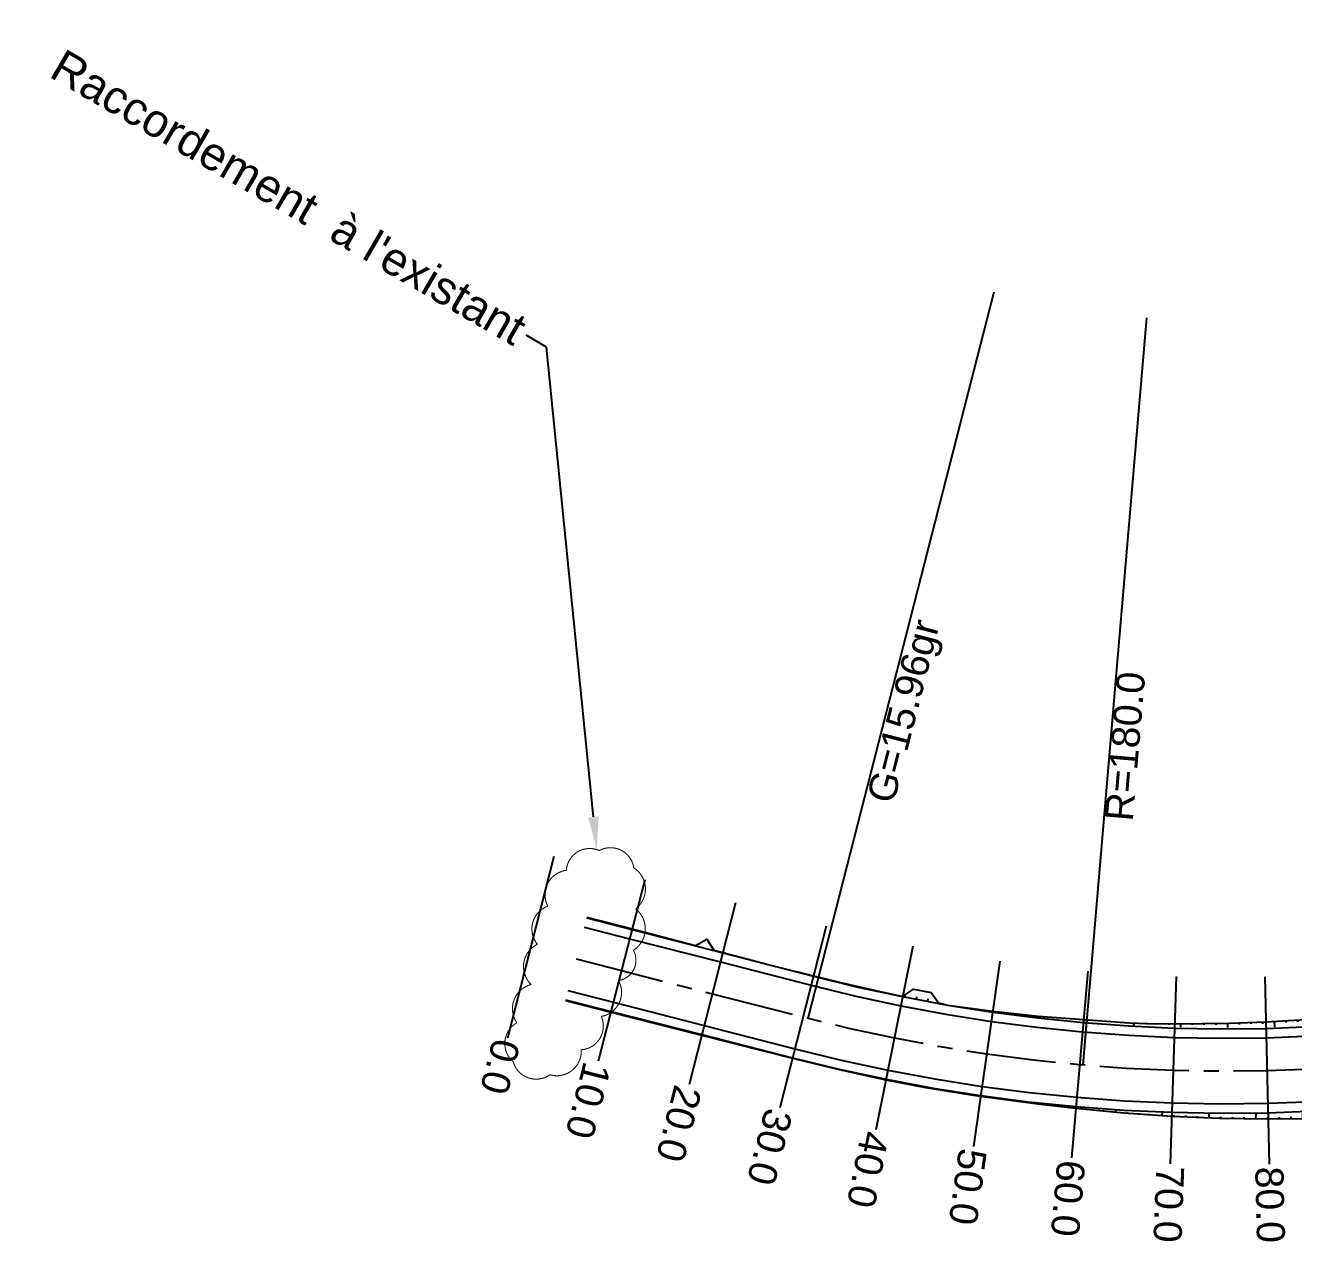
# Model space of a CAD drawing. Extents: x 524988 to 526146, y 9523518 to 9523888.
# Drawn here: x 524987.9 to 525123.3, y 9523752.1 to 9523881.9 of the extents above; entities that cross this region are included whole.
import ezdxf
from ezdxf import colors
from ezdxf.entities.mleader import LeaderData, LeaderLine
from ezdxf.enums import TextEntityAlignment as Align
from ezdxf.math import Vec2, Vec3

# ---------------------------------------------------------------- set-up
doc = ezdxf.new("R2010")
doc.units = 0
doc.linetypes.add('AXES2', pattern=[28.575, 19.05, -3.175, 3.175, -3.175])
for name, color, linetype in [('Route - Axe Route de la corniche 1 - Restitution en plan - Axe', 1, 'AXES2'), ('Route - Axe Route de la corniche 1 - Restitution en plan - GEM_Berme', 7, 'Continuous'), ('Route - Axe Route de la corniche 1 - Restitution en plan - GEM_Bretelle', 7, 'Continuous'), ('Route - Axe Route de la corniche 1 - Restitution en plan - Talus déblais', 1, 'Continuous'), ('Route - Axe Route de la corniche 1 - Restitution en plan - Talus remblais', 94, 'Continuous'), ('Route - Axe Route de la corniche 1 - Tabulations', 7, 'Continuous'), ('Route - Axe Route de la corniche 1 - Textes - Arcs', 5, 'Continuous'), ('Route - Axe Route de la corniche 1 - Textes - Tabulations', 5, 'Continuous')]:
    doc.layers.add(name, color=color, linetype=linetype)
doc.styles.add('Affichages route', font='arial.ttf', dxfattribs={"height": 0.5})
doc.styles.get("Standard").update_dxf_attribs({"font": 'arial.ttf'})

# ---------------------------------------------------------------- blocks, each defined once
blk = doc.blocks.new('MENSURA_TALSYM_1')
at = {"layer": 'Route - Axe Route de la corniche 1 - Restitution en plan - Talus déblais'}
for p, q in [((525148.59, 9523778.07), (525148.57, 9523778.42)), ((525149.84, 9523778.14), (525149.81, 9523778.5)), ((525151.11, 9523777.46), (525151.06, 9523778.57)), ((525152.32, 9523778.23), (525152.31, 9523778.61)), ((525153.56, 9523778.24), (525153.56, 9523778.62)), ((525154.8, 9523778.22), (525154.81, 9523778.61)), ((525156.04, 9523777.4), (525156.06, 9523778.58)), ((525157.3, 9523778.15), (525157.31, 9523778.55)), ((525158.54, 9523778.1), (525158.56, 9523778.51)), ((525159.78, 9523778.02), (525159.81, 9523778.43)), ((525087.56, 9523777.22), (525087.56, 9523777.23)), ((525088.79, 9523777.05), (525088.8, 9523777.06)), ((525137.43, 9523776.82), (525137.4, 9523777.1)), ((525138.67, 9523776.96), (525138.64, 9523777.25)), ((525139.92, 9523777.12), (525139.88, 9523777.41)), ((525141.24, 9523776.68), (525141.11, 9523777.59)), ((525142.39, 9523777.46), (525142.35, 9523777.76)), ((525143.63, 9523777.61), (525143.59, 9523777.92)), ((525144.87, 9523777.74), (525144.83, 9523778.06)), ((525146.18, 9523777.21), (525146.08, 9523778.19)), ((525147.35, 9523777.98), (525147.32, 9523778.33)), ((525160.95, 9523777.08), (525161.05, 9523778.35)), ((525162.26, 9523777.82), (525162.3, 9523778.24)), ((525163.49, 9523777.68), (525163.54, 9523778.11)), ((525164.73, 9523777.54), (525164.78, 9523777.97)), ((525165.86, 9523776.48), (525166.02, 9523777.81)), ((525167.2, 9523777.21), (525167.26, 9523777.65)), ((525168.44, 9523777.04), (525168.5, 9523777.48)), ((525169.68, 9523776.87), (525169.74, 9523777.31)), ((525170.81, 9523775.8), (525170.98, 9523777.16)), ((525172.22, 9523776.64), (525172.23, 9523777.1)), ((525173.5, 9523776.66), (525173.48, 9523777.13)), ((525174.76, 9523776.74), (525174.73, 9523777.21)), ((525090.03, 9523776.87), (525090.03, 9523776.89)), ((525091.26, 9523776.64), (525091.27, 9523776.73)), ((525092.51, 9523776.55), (525092.52, 9523776.59)), ((525093.75, 9523776.41), (525093.76, 9523776.45)), ((525095, 9523776.26), (525095, 9523776.31)), ((525096.23, 9523776.02), (525096.24, 9523776.18)), ((525097.48, 9523776.03), (525097.49, 9523776.09)), ((525098.73, 9523775.92), (525098.74, 9523775.99)), ((525099.98, 9523775.82), (525099.98, 9523775.9)), ((525101.21, 9523775.55), (525101.23, 9523775.81)), ((525102.47, 9523775.63), (525102.48, 9523775.72)), ((525122.47, 9523775.53), (525122.46, 9523775.73)), ((525123.72, 9523775.6), (525123.71, 9523775.8)), ((525124.97, 9523775.67), (525124.96, 9523775.88)), ((525126.25, 9523775.32), (525126.2, 9523775.98)), ((525127.47, 9523775.87), (525127.45, 9523776.09)), ((525128.71, 9523775.97), (525128.69, 9523776.2)), ((525129.96, 9523776.08), (525129.94, 9523776.31)), ((525131.25, 9523775.7), (525131.18, 9523776.45)), ((525132.45, 9523776.32), (525132.42, 9523776.58)), ((525133.69, 9523776.45), (525133.67, 9523776.71)), ((525134.94, 9523776.57), (525134.91, 9523776.84)), ((525136.25, 9523776.14), (525136.15, 9523776.97)), ((525103.72, 9523775.55), (525103.72, 9523775.63)), ((525104.97, 9523775.46), (525104.97, 9523775.54)), ((525106.2, 9523775.21), (525106.22, 9523775.47)), ((525107.46, 9523775.33), (525107.47, 9523775.42)), ((525108.71, 9523775.31), (525108.72, 9523775.41)), ((525109.97, 9523775.28), (525109.97, 9523775.4)), ((525111.22, 9523775.02), (525111.22, 9523775.4)), ((525112.47, 9523775.28), (525112.47, 9523775.41)), ((525113.72, 9523775.28), (525113.72, 9523775.43)), ((525114.97, 9523775.29), (525114.97, 9523775.44)), ((525116.23, 9523774.98), (525116.22, 9523775.46)), ((525117.47, 9523775.33), (525117.47, 9523775.5)), ((525118.72, 9523775.37), (525118.72, 9523775.54)), ((525119.97, 9523775.4), (525119.96, 9523775.58)), ((525121.24, 9523775.08), (525121.21, 9523775.65))]:
    blk.add_line(p, q, dxfattribs=at)
blk = doc.blocks.new('MENSURA_TALSYM_2')
at = {"layer": 'Route - Axe Route de la corniche 1 - Restitution en plan - Talus déblais'}
for p, q in [((525047.82, 9523786.78), (525047.82, 9523786.78)), ((525049.02, 9523786.44), (525049.03, 9523786.46)), ((525050.23, 9523786.13), (525050.24, 9523786.15)), ((525051.44, 9523785.81), (525051.45, 9523785.83)), ((525052.64, 9523785.45), (525052.66, 9523785.52)), ((525053.86, 9523785.19), (525053.87, 9523785.21)), ((525055.07, 9523784.87), (525055.08, 9523784.89)), ((525056.29, 9523784.56), (525056.29, 9523784.58)), ((525057.5, 9523784.21), (525057.5, 9523784.26)), ((525058.71, 9523783.93), (525058.71, 9523783.95)), ((525059.89, 9523783.89), (525059.87, 9523784)), ((525060.75, 9523784.05), (525060.84, 9523784.1)), ((525061.58, 9523783.16), (525061.61, 9523783.19)), ((525062.81, 9523782.86), (525062.81, 9523782.87)), ((525064.02, 9523782.54), (525064.02, 9523782.55)), ((525065.23, 9523782.23), (525065.23, 9523782.23)), ((525066.44, 9523781.91), (525066.44, 9523781.91))]:
    blk.add_line(p, q, dxfattribs=at)
blk = doc.blocks.new('MENSURA_TALSYM_3')
at = {"layer": 'Route - Axe Route de la corniche 1 - Restitution en plan - Talus déblais'}
for p, q in [((525046.75, 9523777.56), (525046.76, 9523777.58)), ((525047.96, 9523777.25), (525047.97, 9523777.28)), ((525049.17, 9523776.94), (525049.18, 9523776.97)), ((525050.38, 9523776.64), (525050.4, 9523776.7)), ((525051.59, 9523776.33), (525051.6, 9523776.35)), ((525052.81, 9523776.02), (525052.81, 9523776.04)), ((525054.02, 9523775.71), (525054.02, 9523775.73)), ((525055.23, 9523775.4), (525055.24, 9523775.46)), ((525056.44, 9523775.1), (525056.45, 9523775.12)), ((525057.65, 9523774.79), (525057.66, 9523774.81)), ((525058.86, 9523774.48), (525058.87, 9523774.5)), ((525060.08, 9523774.17), (525060.09, 9523774.23)), ((525061.29, 9523773.87), (525061.29, 9523773.88)), ((525062.5, 9523773.56), (525062.5, 9523773.58)), ((525063.71, 9523773.26), (525063.71, 9523773.27)), ((525064.92, 9523772.95), (525064.93, 9523772.99)), ((525066.14, 9523772.64), (525066.14, 9523772.66)), ((525067.35, 9523772.34), (525067.35, 9523772.35)), ((525068.56, 9523772.03), (525068.56, 9523772.04)), ((525069.77, 9523771.73), (525069.78, 9523771.75)), ((525070.99, 9523771.43), (525070.99, 9523771.44)), ((525072.2, 9523771.13), (525072.2, 9523771.14)), ((525073.41, 9523770.84), (525073.42, 9523770.85)), ((525074.63, 9523770.54), (525074.63, 9523770.57)), ((525075.85, 9523770.27), (525075.85, 9523770.28)), ((525077.07, 9523770.01), (525077.07, 9523770.02)), ((525078.29, 9523769.74), (525078.29, 9523769.75)), ((525079.51, 9523769.47), (525079.52, 9523769.51)), ((525080.74, 9523769.23), (525080.74, 9523769.24)), ((525081.97, 9523768.99), (525081.97, 9523769.01)), ((525083.19, 9523768.75), (525083.2, 9523768.77)), ((525084.42, 9523768.53), (525084.43, 9523768.58)), ((525085.66, 9523768.33), (525085.66, 9523768.34)), ((525086.89, 9523768.13), (525086.89, 9523768.14)), ((525088.12, 9523767.92), (525088.13, 9523767.94)), ((525089.36, 9523767.73), (525089.37, 9523767.79)), ((525090.6, 9523767.56), (525090.6, 9523767.58)), ((525091.84, 9523767.39), (525091.84, 9523767.41)), ((525093.07, 9523767.23), (525093.08, 9523767.25)), ((525094.31, 9523767.06), (525094.32, 9523767.13)), ((525095.55, 9523766.9), (525095.56, 9523766.93)), ((525096.79, 9523766.75), (525096.8, 9523766.79)), ((525098.04, 9523766.61), (525098.04, 9523766.65)), ((525099.28, 9523766.48), (525099.29, 9523766.6)), ((525100.52, 9523766.34), (525100.53, 9523766.39)), ((525101.77, 9523766.22), (525101.77, 9523766.28)), ((525134.22, 9523765.67), (525134.21, 9523766.45)), ((525139.22, 9523765.58), (525139.26, 9523766.48)), ((525103.01, 9523766.1), (525103.02, 9523766.16)), ((525104.25, 9523765.98), (525104.27, 9523766.19)), ((525105.5, 9523765.87), (525105.51, 9523765.95)), ((525106.75, 9523765.78), (525106.75, 9523765.87)), ((525107.99, 9523765.7), (525108, 9523765.79)), ((525109.24, 9523765.61), (525109.26, 9523765.91)), ((525110.49, 9523765.53), (525110.49, 9523765.64)), ((525111.74, 9523765.47), (525111.74, 9523765.59)), ((525112.99, 9523765.42), (525112.99, 9523765.54)), ((525114.23, 9523765.36), (525114.25, 9523765.77)), ((525115.48, 9523765.31), (525115.49, 9523765.45)), ((525116.73, 9523765.29), (525116.74, 9523765.44)), ((525117.98, 9523765.27), (525117.98, 9523765.43)), ((525119.23, 9523765.25), (525119.24, 9523765.77)), ((525120.48, 9523765.23), (525120.48, 9523765.41)), ((525121.73, 9523765.25), (525121.73, 9523765.43)), ((525122.98, 9523765.26), (525122.98, 9523765.46)), ((525124.23, 9523765.28), (525124.22, 9523765.89)), ((525125.48, 9523765.32), (525125.48, 9523765.52)), ((525126.73, 9523765.37), (525126.72, 9523765.58)), ((525127.98, 9523765.42), (525127.97, 9523765.64)), ((525129.23, 9523765.48), (525129.2, 9523766.16)), ((525130.48, 9523765.53), (525130.47, 9523765.76)), ((525131.73, 9523765.58), (525131.72, 9523765.82)), ((525132.97, 9523765.63), (525132.97, 9523765.88)), ((525135.47, 9523765.67), (525135.47, 9523765.94)), ((525136.72, 9523765.67), (525136.73, 9523765.95)), ((525137.97, 9523765.63), (525137.98, 9523765.91)), ((525140.47, 9523765.51), (525140.49, 9523765.81)), ((525141.72, 9523765.42), (525141.73, 9523765.73)), ((525142.96, 9523765.4), (525142.96, 9523765.7)), ((525144.18, 9523765.22), (525144.28, 9523766.19)), ((525145.41, 9523765.02), (525145.48, 9523765.36)), ((525146.65, 9523764.87), (525146.69, 9523765.21)), ((525147.88, 9523764.69), (525147.93, 9523765.04)), ((525149.12, 9523764.49), (525149.29, 9523765.57)), ((525150.35, 9523764.28), (525150.41, 9523764.64)), ((525151.58, 9523764.04), (525151.65, 9523764.4)), ((525152.8, 9523763.79), (525152.88, 9523764.15)), ((525154.01, 9523763.48), (525154.29, 9523764.61)), ((525155.23, 9523763.18), (525155.32, 9523763.56)), ((525156.44, 9523762.87), (525156.53, 9523763.25)), ((525157.65, 9523762.56), (525157.74, 9523762.94)), ((525158.86, 9523762.26), (525159.15, 9523763.39)), ((525160.07, 9523761.93), (525160.17, 9523762.29)), ((525161.25, 9523761.54), (525161.37, 9523761.9)), ((525162.43, 9523761.12), (525162.56, 9523761.48)), ((525163.6, 9523760.69), (525164.02, 9523761.81)), ((525164.78, 9523760.27), (525164.91, 9523760.63)), ((525165.96, 9523759.87), (525166.1, 9523760.22)), ((525167.11, 9523759.37), (525167.25, 9523759.73)), ((525168.25, 9523758.86), (525168.74, 9523759.95)), ((525169.39, 9523758.34), (525169.55, 9523758.7)), ((525170.52, 9523757.81), (525170.71, 9523758.16))]:
    blk.add_line(p, q, dxfattribs=at)
blk = doc.blocks.new('MENSURA_TALSYM_6')
at = {"layer": 'Route - Axe Route de la corniche 1 - Restitution en plan - Talus remblais'}
for p, q in [((525068.38, 9523781.41), (525068.38, 9523781.41)), ((525069.59, 9523781.1), (525069.59, 9523781.1)), ((525070.8, 9523780.79), (525070.8, 9523780.8)), ((525072.01, 9523780.48), (525072.02, 9523780.51)), ((525073.23, 9523780.18), (525073.23, 9523780.19)), ((525074.44, 9523779.88), (525074.44, 9523779.89)), ((525075.65, 9523779.59), (525075.66, 9523779.59)), ((525076.87, 9523779.29), (525076.88, 9523779.32)), ((525078.09, 9523779.03), (525078.09, 9523779.04)), ((525079.31, 9523778.77), (525079.31, 9523778.77)), ((525080.54, 9523778.5), (525080.54, 9523778.51)), ((525081.76, 9523778.25), (525081.8, 9523778.44)), ((525082.99, 9523778.02), (525083.04, 9523778.27)), ((525084.22, 9523777.79), (525084.26, 9523778.04)), ((525085.45, 9523777.56), (525085.45, 9523777.57))]:
    blk.add_line(p, q, dxfattribs=at)

msp = doc.modelspace()

# ---------------------------------------------------------------- linework, layer by layer
at = {"const_width": 0.113, "flags": 128}
msp.add_lwpolyline([(525052.792, 9523783.24, 0.5205671), (525053.025, 9523787.651, 0.5205671), (525053.025, 9523787.651, 0.5205671), (525052.835, 9523792.03, 0.5205671), (525052.835, 9523792.03, 0.5205671), (525049.155, 9523793.877, 0.5205671), (525049.155, 9523793.877, 0.5205671), (525045.633, 9523791.768, 0.5205671), (525045.633, 9523791.768, 0.5205671), (525043.657, 9523787.934, 0.5205671), (525043.657, 9523787.934, 0.5205671), (525042.547, 9523783.883, 0.5205671), (525042.547, 9523783.883, 0.5205671), (525041.881, 9523779.581, 0.5205671), (525041.881, 9523779.581, 0.5205671), (525040.349, 9523775.497, 0.5205671), (525040.349, 9523775.497, 0.5205671), (525039.954, 9523771.358, 0.5205671), (525039.954, 9523771.358, 0.5205671), (525043.884, 9523769.955, 0.5205671), (525043.884, 9523769.955, 0.5205671), (525047.223, 9523772.616, 0.5205671), (525047.223, 9523772.616, 0.5205671), (525049.361, 9523776.179, 0.5205671), (525049.361, 9523776.179, 0.5205671), (525051.196, 9523780.002, 0.5205671), (525051.196, 9523780.002, 0.5205671), (525052.792, 9523783.24)], format="xyb", dxfattribs=at)
at = {"layer": 'Route - Axe Route de la corniche 1 - Restitution en plan - Axe', "ltscale": 0.5, "flags": 128}
msp.add_lwpolyline([(525046.677, 9523782.319), (525051.521, 9523781.079), (525061.208, 9523778.598), (525070.896, 9523776.118), (525075.753, 9523774.931), (525080.64, 9523773.878), (525085.555, 9523772.962), (525090.494, 9523772.182), (525095.453, 9523771.54), (525100.427, 9523771.036), (525105.413, 9523770.67), (525110.408, 9523770.443), (525115.407, 9523770.354), (525120.407, 9523770.405), (525125.403, 9523770.594), (525130.392, 9523770.922), (525140.361, 9523771.706), (525143.359, 9523771.825), (525146.358, 9523771.83), (525149.356, 9523771.724), (525150.354, 9523771.663), (525153.343, 9523771.407), (525156.32, 9523771.039), (525159.863, 9523770.452), (525160.264, 9523770.375), (525163.198, 9523769.748), (525170.007, 9523768.122), (525175.376, 9523766.838)], dxfattribs=at)
at = {"layer": 'Route - Axe Route de la corniche 1 - Restitution en plan - GEM_Berme', "flags": 128}
for points in [[(525047.793, 9523786.679), (525052.637, 9523785.438), (525062.325, 9523782.958), (525072.012, 9523780.477), (525076.761, 9523779.316), (525081.527, 9523778.29), (525086.319, 9523777.396), (525091.134, 9523776.636), (525095.968, 9523776.01), (525100.818, 9523775.519), (525105.68, 9523775.162), (525110.55, 9523774.94), (525115.424, 9523774.854), (525120.299, 9523774.903), (525125.17, 9523775.088)], [(525045.561, 9523777.96), (525050.405, 9523776.72), (525060.092, 9523774.239), (525069.779, 9523771.758), (525074.744, 9523770.545), (525079.754, 9523769.466), (525084.792, 9523768.527), (525089.854, 9523767.728), (525094.937, 9523767.069), (525100.035, 9523766.553), (525105.146, 9523766.178), (525110.266, 9523765.945), (525115.39, 9523765.854), (525120.515, 9523765.906), (525125.636, 9523766.1)]]:
    msp.add_lwpolyline(points, dxfattribs=at)
at = {"layer": 'Route - Axe Route de la corniche 1 - Restitution en plan - GEM_Bretelle', "flags": 128}
for points in [[(525047.545, 9523785.71), (525052.389, 9523784.47), (525062.076, 9523781.989), (525071.764, 9523779.508), (525076.537, 9523778.342), (525081.33, 9523777.31), (525086.149, 9523776.411), (525090.992, 9523775.646), (525095.854, 9523775.017), (525100.731, 9523774.522), (525105.621, 9523774.164), (525110.518, 9523773.941), (525115.42, 9523773.854), (525120.323, 9523773.904), (525125.222, 9523774.089)], [(525045.809, 9523778.929), (525050.653, 9523777.688), (525060.34, 9523775.208), (525070.027, 9523772.727), (525074.968, 9523771.52), (525079.951, 9523770.447), (525084.962, 9523769.512), (525089.996, 9523768.718), (525095.051, 9523768.063), (525100.122, 9523767.549), (525105.206, 9523767.176), (525110.298, 9523766.944), (525115.394, 9523766.854), (525120.491, 9523766.906), (525125.584, 9523767.099)]]:
    msp.add_lwpolyline(points, dxfattribs=at)
at = {"layer": 'Route - Axe Route de la corniche 1 - Restitution en plan - Talus déblais', "flags": 128}
for points in [[(525047.819, 9523786.777), (525052.658, 9523785.521), (525059.434, 9523783.762), (525060.635, 9523784.423), (525061.367, 9523783.25), (525062.334, 9523782.994), (525067.168, 9523781.717)], [(525045.538, 9523777.87), (525050.383, 9523776.635), (525060.075, 9523774.175), (525069.771, 9523771.726), (525074.738, 9523770.517), (525079.746, 9523769.424), (525083.77, 9523768.635), (525088.83, 9523767.81), (525089.844, 9523767.659), (525095.943, 9523766.847), (525100.021, 9523766.393), (525105.13, 9523765.896), (525110.253, 9523765.539), (525115.388, 9523765.309), (525120.531, 9523765.234), (525124.647, 9523765.286)], [(525086.319, 9523777.396), (525091.149, 9523776.743), (525095.99, 9523776.199), (525100.846, 9523775.832), (525105.7, 9523775.494), (525107.645, 9523775.416), (525110.564, 9523775.39), (525116.398, 9523775.458), (525120.282, 9523775.595), (525125.129, 9523775.886)]]:
    msp.add_lwpolyline(points, dxfattribs=at)
at = {"layer": 'Route - Axe Route de la corniche 1 - Restitution en plan - Talus remblais', "flags": 128}
msp.add_lwpolyline([(525067.168, 9523781.717), (525068.139, 9523781.479), (525072.024, 9523780.522), (525075.819, 9523779.569), (525081.527, 9523778.294), (525082.674, 9523779.082), (525084.579, 9523778.721), (525085.369, 9523777.623), (525086.319, 9523777.396)], dxfattribs=at)
at = {"layer": 'Route - Axe Route de la corniche 1 - Tabulations'}
for p, q in [((525044.314, 9523793.247), (525039.353, 9523773.872)), ((525054.001, 9523790.767), (525049.04, 9523771.392)), ((525063.689, 9523788.286), (525058.728, 9523768.911)), ((525073.376, 9523785.805), (525068.415, 9523766.43)), ((525082.61, 9523783.682), (525078.671, 9523764.074)), ((525091.916, 9523782.08), (525089.072, 9523762.284)), ((525101.297, 9523780.998), (525099.557, 9523761.074)), ((525110.724, 9523780.438), (525110.092, 9523760.448)), ((525120.167, 9523780.402), (525120.647, 9523760.408))]:
    msp.add_line(p, q, dxfattribs=at)
at = {"layer": 'Route - Axe Route de la corniche 1 - Textes - Arcs'}
for p, q in [((525088.802, 9523843.791), (525091.283, 9523853.479)), ((525106.741, 9523840.751), (525107.591, 9523850.715)), ((525071.438, 9523775.979), (525088.802, 9523843.791)), ((525100.792, 9523771.004), (525106.741, 9523840.751))]:
    msp.add_line(p, q, dxfattribs=at)

# ---------------------------------------------------------------- block references
at = {"layer": 'Route - Axe Route de la corniche 1 - Restitution en plan - Talus déblais'}
for name in ['MENSURA_TALSYM_2', 'MENSURA_TALSYM_1', 'MENSURA_TALSYM_3']:
    msp.add_blockref(name, (0, 0), dxfattribs=at)
at = {"layer": 'Route - Axe Route de la corniche 1 - Restitution en plan - Talus remblais'}
msp.add_blockref('MENSURA_TALSYM_6', (0, 0), dxfattribs=at)

# ---------------------------------------------------------------- texts
at = {"layer": 'Route - Axe Route de la corniche 1 - Textes - Arcs', "style": 'Affichages route'}
for s, rotation, p in [('G=15.96gr', 75.63711, (525080.12, 9523809.135)), ('R=180.0', 85.12508, (525103.767, 9523805.127))]:
    msp.add_text(s, height=3, rotation=rotation, dxfattribs=at).set_placement(p, align=Align.TOP_CENTER)
at = {"layer": 'Route - Axe Route de la corniche 1 - Textes - Tabulations', "style": 'Affichages route'}
for s, rotation, p in [('0.0', 255.63711, (525039.291, 9523773.63)), ('10.0', 255.63711, (525048.978, 9523771.149)), ('20.0', 255.63711, (525058.666, 9523768.669)), ('30.0', 255.63711, (525068.353, 9523766.188)), ('40.0', 258.6421, (525078.622, 9523763.829)), ('50.0', 262.16396, (525089.037, 9523762.036)), ('60.0', 265.02875, (525099.535, 9523760.825)), ('70.0', 267.89353, (525110.085, 9523760.198)), ('80.0', 271.3745, (525120.653, 9523760.158))]:
    msp.add_text(s, height=3, rotation=rotation, dxfattribs=at).set_placement(p, align=Align.MIDDLE_LEFT)

# ---------------------------------------------------------------- next in the draw order: leaders
ml = msp.add_multileader_mtext('Standard')
ml.set_content("Raccordement  à l'existant", color=256)
ml.set_leader_properties()
ml.build(insert=Vec2(0, 0))
ml.multileader.update_dxf_attribs({"has_text_frame": 1, "dogleg_length": 2.5, "arrow_head_size": 3.5})
ctx = ml.context
ctx.base_point, ctx.char_height, ctx.arrow_head_size, ctx.landing_gap_size, ctx.plane_origin, ctx.plane_x_axis, ctx.plane_y_axis = Vec3(524990.641, 9523878.284), 3.5, 3.5, 0.8, Vec3(525070.349, 9523692.869), Vec3(0.8649421, -0.5018716), Vec3(0.5018716, 0.8649421)
ctx.text_align_type = 1
notes = []
notes.append((ctx, [(0, (1, 1, 0), (525043.524, 9523847.599), (-0.8649421, 0.5018716), 2.5, [(1, [(525048.878, 9523793.981)], 0, [])])]))
ctx.mtext.insert, ctx.mtext.text_direction, ctx.mtext.rotation, ctx.mtext.alignment, ctx.mtext.flow_direction = Vec3(525016.894, 9523865.107), Vec3(0.8649421, -0.5018716), 5.7574241, 2, 5
ctx.mtext.has_bg_fill, ctx.mtext.bg_color, ctx.mtext.bg_scale_factor, ctx.mtext.bg_transparency, ctx.mtext.use_window_bg_color = 1, -1027028792, 1.5, 0, 1
for ctx, leaders in notes:
    for number, flags, end, landing, length, lines in leaders:
        leader = LeaderData()
        leader.index, (leader.has_last_leader_line, leader.has_dogleg_vector, leader.attachment_direction) = number, flags
        leader.last_leader_point, leader.dogleg_vector, leader.dogleg_length = Vec3(end), Vec3(landing), length
        for number, points, colour, breaks in lines:
            line = LeaderLine()
            line.index, line.vertices, line.color, line.breaks = number, Vec3.list(points), colors.encode_raw_color(colour), breaks
            leader.lines.append(line)
        ctx.leaders.append(leader)

doc.saveas('drawing.dxf')
